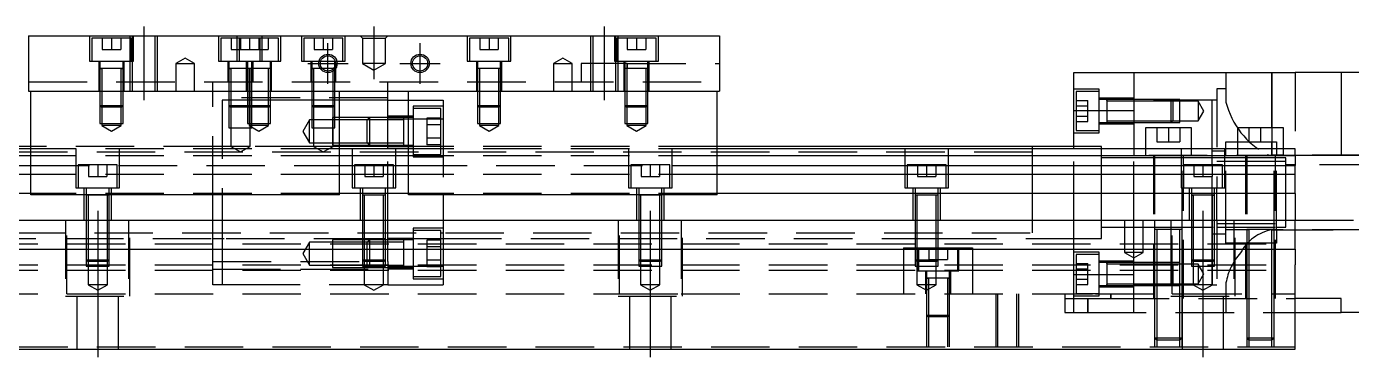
# Model space of a CAD drawing. Extents: x -20 to 632, y -282 to 102.
# Drawn here: x 124.5 to 412.3, y -226.9 to -154.9 of the extents above; entities that cross this region are included whole.
import ezdxf

# ---------------------------------------------------------------- set-up
doc = ezdxf.new("R2010")
doc.units = 0
doc.linetypes.add('CENTER', pattern=[50.8, 31.75, -6.35, 6.35, -6.35])
doc.linetypes.add('DASHED', pattern=[19.05, 12.7, -6.35])
doc.layers.get('0').update_dxf_attribs({"linetype": 'CONTINUOUS'})
doc.layers.add('CENTER', color=1, linetype='CENTER')

msp = doc.modelspace()

# ---------------------------------------------------------------- linework, layer by layer
at = {"color": 7, "linetype": 'CONTINUOUS'}
for p, q in [((125, -156.93), (125, -168.93)), ((125, -156.93), (275, -156.93)), ((275, -156.93), (275, -168.93)), ((188.770162, -164.03), (188.32967, -164.03)), ((191.500006, -164.03), (191.229838, -164.03)), ((352, -173.14658), (352, -164.93)), ((352, -164.93), (365, -164.93)), ((365, -164.93), (400, -164.93)), ((365, -164.93), (365, -181.43)), ((410, -164.93), (400, -164.93)), ((410, -164.93), (410, -182.93)), ((445.5, -164.93), (410, -164.93)), ((125, -168.93), (275, -168.93)), ((125.5, -191.43), (125.5, -168.93)), ((192.5, -191.43), (192.5, -168.93)), ((203, -181.43), (203, -168.93)), ((207.5, -191.43), (207.5, -168.93)), ((274.5, -191.43), (274.5, -168.93)), ((203, -170.93), (207.5, -170.93)), ((359.1, -170.752326), (359.1, -170.753182)), ((352, -173.14658), (365, -173.14658)), ((352, -181.43), (352, -173.14658)), ((359.1, -173.1023), (359.1, -173.38317)), ((359.1, -175.019328), (359.1, -175.752336)), ((377.5, -176.93), (367.5, -176.93)), ((367.5, -176.93), (367.5, -181.43)), ((377.5, -181.43), (377.5, -176.93)), ((397.5, -176.93), (387.5, -176.93)), ((387.5, -176.93), (387.5, -181.43)), ((397.5, -181.43), (397.5, -176.93)), ((125.5, -180.93), (28, -180.93)), ((343, -180.93), (274.5, -180.93)), ((343, -180.93), (342.995, -180.93)), ((343, -180.930502), (343, -180.93)), ((343.005, -180.93), (343, -180.93)), ((352, -180.93), (343, -180.93)), ((343, -181.43), (343, -180.93)), ((125.5, -181.43), (0, -181.43)), ((125.5, -182.969608), (0, -182.969608)), ((207.5, -181.43), (192.5, -181.43)), ((207.5, -182.969608), (192.5, -182.969608)), ((400, -181.43), (274.5, -181.43)), ((400, -182.969608), (274.5, -182.969608)), ((400, -182.969608), (400, -181.43)), ((410, -182.93), (400, -182.93)), ((400, -182.969608), (400, -185.090392)), ((0, -185.090392), (125.5, -185.090392)), ((125.5, -187.000532), (0, -187.000532)), ((192.5, -185.090392), (207.5, -185.090392)), ((207.5, -187.000532), (192.5, -187.000532)), ((274.5, -185.090392), (400, -185.090392)), ((400, -187.000532), (274.5, -187.000532)), ((400, -187.000532), (400, -185.090392)), ((400, -191.111934), (400, -187.000532)), ((125.5, -191.111934), (0, -191.111934)), ((192.5, -191.43), (125.5, -191.43)), ((207.5, -191.111934), (192.5, -191.111934)), ((274.5, -191.43), (207.5, -191.43)), ((400, -191.111934), (274.5, -191.111934)), ((400, -191.111934), (400, -196.93)), ((0, -196.93), (400, -196.93)), ((400, -203.23), (400, -196.93)), ((214.5, -199.68), (215, -199.68)), ((0, -203.23), (400, -203.23)), ((206.5, -204.019994), (206.5, -203.23)), ((400, -203.23), (400, -206.63)), ((206.5, -207.180006), (206.5, -206.63)), ((359.1, -206.107664), (359.1, -206.50767)), ((359.1, -206.50767), (359.1, -206.63)), ((400, -224.93), (400, -206.63)), ((359.1, -208.465624), (359.1, -208.749714)), ((359.1, -210.70767), (359.1, -211.107674)), ((410, -213.93), (400, -213.93)), ((410, -216.93), (410, -213.93)), ((400, -216.93), (410, -216.93)), ((445.5, -216.93), (410, -216.93)), ((0, -224.93), (400, -224.93))]:
    msp.add_line(p, q, dxfattribs=at)
at = {"color": 3, "linetype": 'DASHED'}
for p, q in [((138.25, -156.93), (138.25, -162.43)), ((147.25, -157.43), (138.75, -157.43)), ((138.75, -157.43), (138.75, -162.43)), ((141, -157.43), (141, -159.93)), ((143, -157.43), (143, -159.93)), ((145, -157.43), (145, -159.93)), ((147.000006, -156.93), (147.000006, -157.43)), ((147.000006, -157.43), (147.000006, -162.43)), ((147.25, -162.43), (147.25, -157.43)), ((147.5, -156.93), (147.5, -168.93)), ((147.75, -162.43), (147.75, -156.93)), ((152.5, -168.93), (152.5, -156.93)), ((152.999994, -168.93), (152.999994, -156.93)), ((166.25, -156.93), (166.25, -162.43)), ((170.75, -157.43), (166.75, -157.43)), ((166.75, -157.43), (166.75, -162.43)), ((169, -157.43), (169, -159.93)), ((170.25, -156.93), (170.25, -162.43)), ((179.25, -157.43), (170.75, -157.43)), ((170.75, -157.43), (170.75, -162.43)), ((171, -157.43), (171, -159.93)), ((173, -157.43), (173, -159.93)), ((175, -157.43), (175, -159.93)), ((175.25, -162.43), (175.25, -157.43)), ((175.75, -162.43), (175.75, -156.93)), ((177, -157.43), (177, -159.93)), ((179.25, -162.43), (179.25, -157.43)), ((179.75, -162.43), (179.75, -156.93)), ((184.25, -156.93), (184.25, -162.43)), ((193.25, -157.43), (184.75, -157.43)), ((184.75, -157.43), (184.75, -162.43)), ((187, -157.43), (187, -159.93)), ((189, -157.43), (189, -159.93)), ((191, -157.43), (191, -159.93)), ((193.25, -162.43), (193.25, -157.43)), ((193.75, -162.43), (193.75, -156.93)), ((197.5, -157.43), (197, -156.93)), ((197.5, -157.43), (197.5, -162.93)), ((197.5, -157.43), (202.5, -157.43)), ((202.5, -157.43), (203, -156.93)), ((202.5, -162.93), (202.5, -157.43)), ((220.25, -156.93), (220.25, -162.43)), ((229.25, -157.43), (220.75, -157.43)), ((220.75, -157.43), (220.75, -162.43)), ((223, -157.43), (223, -159.93)), ((225, -157.43), (225, -159.93)), ((227, -157.43), (227, -159.93)), ((229.25, -162.43), (229.25, -157.43)), ((229.75, -162.43), (229.75, -156.93)), ((247.000006, -156.93), (247.000006, -168.93)), ((247.5, -156.93), (247.5, -168.93)), ((252.25, -156.93), (252.25, -162.43)), ((252.5, -168.93), (252.5, -156.93)), ((261.25, -157.43), (252.75, -157.43)), ((252.75, -157.43), (252.75, -162.43)), ((252.999994, -157.43), (252.999994, -156.93)), ((252.999994, -162.43), (252.999994, -157.43)), ((255, -157.43), (255, -159.93)), ((257, -157.43), (257, -159.93)), ((259, -157.43), (259, -159.93)), ((261.25, -162.43), (261.25, -157.43)), ((261.75, -162.43), (261.75, -156.93)), ((141, -159.93), (143, -159.93)), ((143, -159.93), (145, -159.93)), ((169, -159.93), (171, -159.93)), ((171, -159.93), (173, -159.93)), ((173, -159.93), (175, -159.93)), ((175, -159.93), (177, -159.93)), ((187, -159.93), (189, -159.93)), ((189, -159.93), (191, -159.93)), ((223, -159.93), (225, -159.93)), ((225, -159.93), (227, -159.93)), ((255, -159.93), (257, -159.93)), ((257, -159.93), (259, -159.93)), ((138.25, -162.43), (147.75, -162.43)), ((140.25, -162.43), (140.25, -168.93)), ((140.5, -162.43), (140.5, -164.03)), ((145.5, -164.03), (145.5, -162.43)), ((145.75, -168.93), (145.75, -162.43)), ((147.000006, -162.43), (147.000006, -168.93)), ((159, -161.7753), (157, -162.93)), ((157, -162.93), (159, -162.93)), ((157, -162.93), (157, -168.93)), ((161, -162.93), (159, -161.7753)), ((159, -162.93), (161, -162.93)), ((161, -168.93), (161, -162.93)), ((166.25, -162.43), (170.25, -162.43)), ((168.25, -162.43), (168.25, -166.93)), ((168.5, -162.43), (168.5, -164.03)), ((170.25, -162.43), (179.75, -162.43)), ((172.25, -162.43), (172.25, -168.93)), ((172.5, -162.43), (172.5, -164.03)), ((173.5, -164.03), (173.5, -162.43)), ((173.75, -166.93), (173.75, -162.43)), ((177.5, -164.03), (177.5, -162.43)), ((177.75, -168.93), (177.75, -162.43)), ((184.25, -162.43), (193.75, -162.43)), ((186.25, -162.43), (186.25, -166.93)), ((186.5, -162.43), (186.5, -164.03)), ((191.5, -163.617386), (191.5, -162.43)), ((191.5, -164.03), (191.5, -163.617386)), ((191.75, -166.93), (191.75, -162.43)), ((202.5, -162.93), (197.5, -162.93)), ((197.5, -162.93), (200, -164.373376)), ((200, -164.373376), (202.5, -162.93)), ((220.25, -162.43), (229.75, -162.43)), ((222.25, -162.43), (222.25, -168.93)), ((222.5, -162.43), (222.5, -164.03)), ((227.5, -164.03), (227.5, -162.43)), ((227.75, -168.93), (227.75, -162.43)), ((241, -161.7753), (239, -162.93)), ((239, -162.93), (241, -162.93)), ((239, -162.93), (239, -168.93)), ((243, -162.93), (241, -161.7753)), ((241, -162.93), (243, -162.93)), ((243, -168.93), (243, -162.93)), ((245, -162.93), (245, -166.93)), ((255, -162.93), (245, -162.93)), ((252.25, -162.43), (261.75, -162.43)), ((252.999994, -168.93), (252.999994, -162.43)), ((254.25, -162.43), (254.25, -168.93)), ((254.5, -162.43), (254.5, -164.03)), ((255, -162.93), (275, -162.93)), ((255, -166.93), (255, -162.93)), ((255, -162.93), (255, -164.03)), ((259.5, -164.03), (259.5, -162.43)), ((259.75, -168.93), (259.75, -162.43)), ((140.5, -164.025), (140.5, -164.03)), ((140.5, -164.03), (140.757448, -164.03)), ((140.757468, -164.03), (140.5, -164.03)), ((140.5, -164.03), (140.5, -164.035)), ((140.5, -164.03), (140.5, -168.92998)), ((145.242552, -164.03), (140.757468, -164.03)), ((140.9, -164.03), (140.9, -168.92998)), ((145.1, -168.92998), (145.1, -164.03)), ((145.5, -164.03), (145.242552, -164.03)), ((145.242602, -164.03), (145.5, -164.03)), ((145.5, -164.03), (145.5, -164.025)), ((145.5, -164.035), (145.5, -164.03)), ((145.5, -168.92998), (145.5, -164.03)), ((168.5, -164.025), (168.5, -164.03)), ((168.5, -164.03), (168.757448, -164.03)), ((168.757468, -164.03), (168.5, -164.03)), ((168.5, -164.03), (168.5, -166.92998)), ((168.5, -164.03), (168.5, -164.035)), ((172.300194, -164.03), (168.757468, -164.03)), ((168.9, -164.03), (168.9, -166.92998)), ((172.5, -164.025), (172.5, -164.03)), ((172.757468, -164.03), (172.5, -164.03)), ((172.5, -164.03), (172.5, -164.035)), ((172.5, -164.03), (172.5, -168.92998)), ((177.242552, -164.03), (172.757468, -164.03)), ((172.9, -164.03), (172.9, -168.92998)), ((173.1, -166.92998), (173.1, -164.03)), ((173.5, -164.03), (173.5, -164.025)), ((173.5, -166.92998), (173.5, -164.03)), ((173.5, -164.035), (173.5, -164.03)), ((177.1, -168.92998), (177.1, -164.03)), ((177.5, -164.03), (177.242552, -164.03)), ((177.5, -164.03), (177.5, -164.025)), ((177.5, -164.035), (177.5, -164.03)), ((177.5, -168.92998), (177.5, -164.03)), ((186.5, -164.025), (186.5, -164.03)), ((186.5, -164.03), (186.757448, -164.03)), ((186.757468, -164.03), (186.5, -164.03)), ((186.5, -164.03), (186.5, -164.035)), ((186.5, -164.03), (186.5, -166.92998)), ((188.329928, -164.03), (186.757468, -164.03)), ((186.9, -164.03), (186.9, -166.92998)), ((188.770318, -164.03), (188.329928, -164.03)), ((191.230084, -164.03), (188.770318, -164.03)), ((191.1, -164.159838), (191.1, -164.03)), ((191.1, -164.60033), (191.1, -164.159838)), ((191.1, -166.92998), (191.1, -164.60033)), ((191.5, -164.03), (191.230084, -164.03)), ((191.242602, -164.03), (191.5, -164.03)), ((191.5, -164.03), (191.5, -164.025)), ((191.5, -164.035), (191.5, -164.03)), ((191.5, -164.252876), (191.5, -164.03)), ((191.5, -166.92998), (191.5, -164.252876)), ((222.5, -164.025), (222.5, -164.03)), ((222.757468, -164.03), (222.5, -164.03)), ((222.5, -164.03), (222.5, -164.035)), ((222.5, -164.03), (222.5, -168.92998)), ((227.242552, -164.03), (222.757468, -164.03)), ((222.9, -164.03), (222.9, -168.92998)), ((227.1, -168.92998), (227.1, -164.03)), ((227.5, -164.03), (227.242552, -164.03)), ((227.5, -164.03), (227.5, -164.025)), ((227.5, -164.035), (227.5, -164.03)), ((227.5, -168.92998), (227.5, -164.03)), ((254.5, -164.025), (254.5, -164.03)), ((254.757468, -164.03), (254.5, -164.03)), ((254.5, -164.03), (254.5, -168.92998)), ((254.5, -164.03), (254.5, -164.035)), ((259.242552, -164.03), (254.757468, -164.03)), ((254.9, -164.03), (254.9, -168.92998)), ((259.1, -168.92998), (259.1, -164.03)), ((259.5, -164.03), (259.242552, -164.03)), ((259.5, -164.03), (259.5, -164.025)), ((259.5, -168.92998), (259.5, -164.03)), ((259.5, -164.035), (259.5, -164.03)), ((385, -164.93), (385, -171.302214)), ((395, -176.93), (395, -164.93)), ((395, -164.93), (395, -176.93)), ((400, -164.93), (400, -181.43)), ((125, -166.93), (275, -166.93)), ((140.5, -168.93), (140.5, -172.03)), ((140.500006, -168.93), (140.500006, -172.030006)), ((140.9, -168.93), (140.9, -172.43)), ((145.1, -172.43), (145.1, -168.93)), ((145.499994, -172.030006), (145.499994, -168.93)), ((145.5, -172.03), (145.5, -168.93)), ((165, -168.93), (165, -166.93)), ((165, -191.43), (165, -168.93)), ((168.5, -166.93), (168.5, -168.93)), ((168.5, -168.93), (168.5, -172.03)), ((168.500006, -166.93), (168.500006, -168.93)), ((168.500006, -168.93), (168.500006, -172.030006)), ((168.9, -166.93), (168.9, -168.93)), ((168.9, -168.93), (168.9, -172.43)), ((172.5, -168.93), (172.5, -172.03)), ((172.500006, -168.93), (172.500006, -172.030006)), ((172.9, -168.93), (172.9, -172.43)), ((173.1, -168.93), (173.1, -166.93)), ((173.1, -172.43), (173.1, -168.93)), ((173.499994, -168.93), (173.499994, -166.93)), ((173.499994, -172.030006), (173.499994, -168.93)), ((173.5, -168.93), (173.5, -166.93)), ((173.5, -172.03), (173.5, -168.93)), ((177.1, -172.43), (177.1, -168.93)), ((177.499994, -172.030006), (177.499994, -168.93)), ((177.5, -172.03), (177.5, -168.93)), ((186.5, -166.93), (186.5, -168.93)), ((186.5, -168.93), (186.5, -172.03)), ((186.500006, -166.93), (186.500006, -168.93)), ((186.500006, -168.93), (186.500006, -172.030006)), ((186.9, -166.93), (191.1, -166.93)), ((186.9, -166.93), (186.9, -168.93)), ((186.9, -168.93), (186.9, -172.43)), ((191.1, -168.93), (191.1, -166.93)), ((191.1, -172.43), (191.1, -168.93)), ((191.499994, -168.93), (191.499994, -166.93)), ((191.499994, -172.030006), (191.499994, -168.93)), ((191.5, -168.93), (191.5, -166.93)), ((191.5, -172.03), (191.5, -168.93)), ((203, -168.93), (203, -166.93)), ((222.5, -168.93), (222.5, -172.03)), ((222.500006, -168.93), (222.500006, -172.030006)), ((222.9, -168.93), (222.9, -172.43)), ((227.1, -172.43), (227.1, -168.93)), ((227.499994, -172.030006), (227.499994, -168.93)), ((227.5, -172.03), (227.5, -168.93)), ((254.5, -168.93), (254.5, -172.03)), ((254.500006, -168.93), (254.500006, -172.030006)), ((254.9, -168.93), (254.9, -172.43)), ((259.1, -172.43), (259.1, -168.93)), ((259.499994, -172.030006), (259.499994, -168.93)), ((259.5, -172.03), (259.5, -168.93)), ((357.5, -168.50233), (352, -168.50233)), ((352.5, -169.00233), (352.5, -173.25233)), ((357.5, -169.00233), (352.5, -169.00233)), ((357.5, -173.25233), (357.5, -168.50233)), ((383, -168.43), (383, -189.93)), ((385, -168.43), (383, -168.43)), ((140.5, -172.03), (145.5, -172.03)), ((140.5, -172.03), (140.9, -172.43)), ((140.500006, -172.03002), (140.500006, -175.93)), ((145.1, -172.43), (140.9, -172.43)), ((140.9, -172.43002), (140.9, -175.93)), ((145.1, -172.43), (145.5, -172.03)), ((145.1, -175.93), (145.1, -172.43002)), ((145.499994, -175.93), (145.499994, -172.03002)), ((203, -170.43), (165, -170.43)), ((167, -170.93), (167, -196.93)), ((168.5, -170.93), (167, -170.93)), ((168.9, -170.93), (168.5, -170.93)), ((168.5, -172.03), (172.5, -172.03)), ((168.5, -172.03), (168.9, -172.43)), ((168.500006, -172.03002), (168.500006, -176.93)), ((172.5, -170.93), (168.9, -170.93)), ((172.500006, -172.43), (168.9, -172.43)), ((168.9, -172.43002), (168.9, -176.93)), ((172.9, -170.93), (172.5, -170.93)), ((172.5, -172.03), (177.5, -172.03)), ((172.5, -172.03), (172.9, -172.43)), ((172.500006, -172.03002), (172.500006, -175.93)), ((172.9, -172.43), (172.500006, -172.43)), ((173.1, -170.93), (172.9, -170.93)), ((177.1, -172.43), (172.9, -172.43)), ((172.9, -172.43002), (172.9, -175.93)), ((173.5, -170.93), (173.1, -170.93)), ((173.1, -172.43), (173.5, -172.03)), ((173.1, -176.93), (173.1, -172.43002)), ((173.499994, -172.43), (173.499994, -172.03002)), ((173.499994, -175.93), (173.499994, -172.43)), ((177.1, -170.93), (173.5, -170.93)), ((177.5, -170.93), (177.1, -170.93)), ((177.1, -172.43), (177.5, -172.03)), ((177.1, -175.93), (177.1, -172.43002)), ((177.499994, -175.93), (177.499994, -172.03002)), ((186.5, -170.93), (177.5, -170.93)), ((186.9, -170.93), (186.5, -170.93)), ((186.5, -172.03), (191.5, -172.03)), ((186.5, -172.03), (186.9, -172.43)), ((186.500006, -172.03002), (186.500006, -176.93)), ((191.1, -170.93), (186.9, -170.93)), ((191.1, -172.43), (186.9, -172.43)), ((186.9, -172.43002), (186.9, -176.93)), ((191.5, -170.93), (191.1, -170.93)), ((191.1, -172.43), (191.5, -172.03)), ((191.1, -176.93), (191.1, -172.43002)), ((191.499994, -176.93), (191.499994, -172.03002)), ((192.5, -170.93), (191.5, -170.93)), ((203, -170.93), (192.5, -170.93)), ((207.5, -170.93), (215, -170.93)), ((208.5, -172.18), (208.5, -183.18)), ((215, -172.18), (208.5, -172.18)), ((215, -170.93), (215, -174.93)), ((222.5, -172.03), (227.5, -172.03)), ((222.5, -172.03), (222.9, -172.43)), ((222.500006, -172.03002), (222.500006, -175.93)), ((227.1, -172.43), (222.9, -172.43)), ((222.9, -172.43002), (222.9, -175.93)), ((227.1, -172.43), (227.5, -172.03)), ((227.1, -175.93), (227.1, -172.43002)), ((227.499994, -175.93), (227.499994, -172.03002)), ((254.5, -172.03), (259.5, -172.03)), ((254.5, -172.03), (254.9, -172.43)), ((254.500006, -172.03002), (254.500006, -175.93)), ((259.1, -172.43), (254.9, -172.43)), ((254.9, -172.43002), (254.9, -175.93)), ((259.1, -172.43), (259.5, -172.03)), ((259.1, -175.93), (259.1, -172.43002)), ((259.499994, -175.93), (259.499994, -172.03002)), ((352.5, -170.94293), (355, -170.94293)), ((352.5, -172.09763), (355, -172.09763)), ((355, -172.09763), (355, -170.94293)), ((355, -174.407032), (355, -172.09763)), ((365, -170.50233), (357.5, -170.50233)), ((359.1, -170.75233), (357.5, -170.75233)), ((359.1, -170.75233), (359.095, -170.75233)), ((359.1, -170.75233), (359.1, -171.00978)), ((359.1, -171.009798), (359.1, -170.75233)), ((364.99998, -170.75233), (359.1, -170.75233)), ((359.105, -170.75233), (359.1, -170.75233)), ((359.1, -171.00978), (359.1, -173.25233)), ((364.99998, -171.15233), (359.1, -171.15233)), ((373.1, -170.75233), (365, -170.75233)), ((373.1, -170.752336), (365, -170.752336)), ((382, -170.93), (365, -170.93)), ((373.5, -171.15233), (365, -171.15233)), ((373.1, -173.25233), (373.1, -170.75233)), ((373.5, -171.15233), (373.1, -170.75233)), ((375, -170.752336), (373.10002, -170.752336)), ((373.5, -171.15233), (373.5, -173.25233)), ((375, -171.15233), (373.50002, -171.15233)), ((375, -175.752326), (375, -170.752336)), ((379, -171.15233), (375, -171.15233)), ((379, -171.15233), (379, -173.25233)), ((380.212436, -173.25233), (379, -171.15233)), ((382, -181.43), (382, -170.93)), ((383, -170.93), (382, -170.93)), ((186, -175.18), (184.556624, -177.68)), ((186, -180.18), (186, -175.18)), ((191, -175.18), (186, -175.18)), ((191, -174.680006), (191, -176.798124)), ((191.499994, -174.680006), (191, -174.680006)), ((198.49998, -175.18), (191, -175.18)), ((192.5, -174.680006), (191.499994, -174.680006)), ((198.99998, -174.680006), (192.5, -174.680006)), ((199, -174.68), (198.5, -175.18)), ((198.5, -180.18), (198.5, -175.18)), ((203, -175.18), (198.5, -175.18)), ((203, -174.680006), (198.999994, -174.680006)), ((199, -174.68), (199, -180.68)), ((203, -174.68), (199, -174.68)), ((208.5, -174.38), (203, -174.38)), ((203, -174.93), (207.5, -174.93)), ((206.5, -174.68), (203.00002, -174.68)), ((206.5, -175.18), (203.00002, -175.18)), ((206.5, -174.68), (206.495, -174.68)), ((206.5, -175.029602), (206.5, -174.68)), ((206.505, -174.68), (206.5, -174.68)), ((207.5, -174.68), (206.5, -174.68)), ((206.5, -177.51997), (206.5, -175.029602)), ((208.5, -174.68), (207.5, -174.68)), ((207.5, -174.93), (215, -174.93)), ((214.5, -172.68), (208.5, -172.68)), ((211.5, -174.793248), (211.5, -176.236624)), ((214.5, -174.793248), (211.5, -174.793248)), ((214.5, -182.68), (214.5, -172.68)), ((215, -174.93), (215, -191.43)), ((352.5, -173.25233), (352.5, -177.50233)), ((352.5, -174.407032), (355, -174.407032)), ((355, -175.561732), (355, -174.407032)), ((357.5, -178.00233), (357.5, -173.25233)), ((359.1, -173.25233), (359.1, -175.019324)), ((359.1, -175.019324), (359.1, -175.494932)), ((359.1, -175.35233), (364.99998, -175.35233)), ((359.1, -175.494932), (359.1, -175.75233)), ((365, -175.35233), (373.5, -175.35233)), ((373.1, -175.75233), (373.1, -173.25233)), ((373.1, -175.75233), (373.5, -175.35233)), ((373.5, -173.25233), (373.5, -175.35233)), ((373.50002, -175.35233), (375, -175.35233)), ((375, -175.35233), (379, -175.35233)), ((379, -173.25233), (379, -175.35233)), ((379, -175.35233), (380.212436, -173.25233)), ((140.500006, -175.93), (145.499994, -175.93)), ((140.9, -175.93), (140.9, -176.43)), ((145.1, -176.43), (140.9, -176.43)), ((140.9, -176.43), (143, -177.642436)), ((143, -177.642436), (145.1, -176.43)), ((145.1, -176.43), (145.1, -175.93)), ((168.500006, -176.93), (173.499994, -176.93)), ((168.9, -176.93), (168.9, -180.93)), ((172.500006, -175.93), (177.499994, -175.93)), ((172.9, -175.93), (172.9, -176.43)), ((177.1, -176.43), (172.9, -176.43)), ((172.9, -176.43), (175, -177.642436)), ((173.1, -180.93), (173.1, -176.93)), ((173.499994, -176.93), (173.499994, -175.93)), ((175, -177.642436), (177.1, -176.43)), ((177.1, -176.43), (177.1, -175.93)), ((184.556624, -177.68), (186, -180.18)), ((186.500006, -176.93), (191.499994, -176.93)), ((186.9, -176.93), (186.9, -180.93)), ((191, -176.798124), (191, -176.933818)), ((191, -176.933818), (191, -180.679994)), ((191.1, -180.93), (191.1, -176.93)), ((206.5, -177.88006), (206.5, -177.51997)), ((206.5, -180.33035), (206.5, -177.88006)), ((214.5, -176.236624), (211.5, -176.236624)), ((211.5, -176.236624), (211.5, -179.123376)), ((222.500006, -175.93), (227.499994, -175.93)), ((222.9, -175.93), (222.9, -176.43)), ((227.1, -176.43), (222.9, -176.43)), ((222.9, -176.43), (225, -177.642436)), ((225, -177.642436), (227.1, -176.43)), ((227.1, -176.43), (227.1, -175.93)), ((254.500006, -175.93), (259.499994, -175.93)), ((254.9, -175.93), (254.9, -176.43)), ((259.1, -176.43), (254.9, -176.43)), ((254.9, -176.43), (257, -177.642436)), ((257, -177.642436), (259.1, -176.43)), ((259.1, -176.43), (259.1, -175.93)), ((352, -178.00233), (357.5, -178.00233)), ((352.5, -175.561732), (355, -175.561732)), ((352.5, -177.50233), (357.5, -177.50233)), ((357.5, -175.75233), (359.1, -175.75233)), ((357.5, -176.00233), (365, -176.00233)), ((359.095, -175.75233), (359.1, -175.75233)), ((359.1, -175.75233), (364.99998, -175.75233)), ((359.1, -175.75233), (359.105, -175.75233)), ((365, -175.752326), (373.1, -175.752326)), ((365, -175.75233), (373.1, -175.75233)), ((370, -176.93), (370, -179.93)), ((372.5, -176.93), (372.5, -179.93)), ((373.10002, -175.752326), (375, -175.752326)), ((375, -176.93), (375, -179.93)), ((390, -176.93), (390, -179.93)), ((392.5, -176.93), (392.5, -179.93)), ((395, -176.93), (395, -179.93)), ((167, -180.93), (125.5, -180.93)), ((168.9, -180.93), (167, -180.93)), ((173.1, -180.93), (168.9, -180.93)), ((168.9, -180.93), (171, -182.142436)), ((171, -182.142436), (173.1, -180.93)), ((186.9, -180.93), (173.1, -180.93)), ((186, -180.18), (191, -180.18)), ((191.1, -180.93), (186.9, -180.93)), ((186.9, -180.93), (189, -182.142436)), ((189, -182.142436), (191.1, -180.93)), ((191, -180.18), (198.49998, -180.18)), ((191, -180.679994), (198.99998, -180.679994)), ((203, -180.93), (191.1, -180.93)), ((198.5, -180.18), (203, -180.18)), ((198.5, -180.18), (199, -180.68)), ((199, -180.679994), (203, -180.679994)), ((199, -180.68), (203, -180.68)), ((207.5, -180.93), (203, -180.93)), ((203, -180.98), (208.5, -180.98)), ((203.00002, -180.18), (206.5, -180.18)), ((203.00002, -180.68), (206.5, -180.68)), ((206.495, -180.68), (206.5, -180.68)), ((206.5, -180.68), (206.5, -180.33035)), ((206.5, -180.68), (206.505, -180.68)), ((206.5, -180.68), (207.5, -180.68)), ((207.5, -180.68), (208.5, -180.68)), ((208.5, -180.93), (207.5, -180.93)), ((215, -180.93), (208.5, -180.93)), ((211.5, -179.123376), (211.5, -180.566752)), ((214.5, -179.123376), (211.5, -179.123376)), ((214.5, -180.566752), (211.5, -180.566752)), ((274.5, -180.93), (215, -180.93)), ((358, -180.93), (352, -180.93)), ((358, -181.43), (358, -180.93)), ((370, -179.93), (372.5, -179.93)), ((372.5, -179.93), (375, -179.93)), ((385, -179.93), (387.5, -179.93)), ((385, -181.43), (385, -179.93)), ((387.5, -179.93), (390, -179.93)), ((390, -179.93), (392.5, -179.93)), ((392.5, -179.93), (395, -179.93)), ((395, -179.93), (396, -179.93)), ((395, -182.852252), (395, -179.93)), ((395, -179.93), (395, -181.43)), ((396, -179.93), (396, -181.43)), ((343, -182.18), (25, -182.18)), ((192.5, -181.43), (125.5, -181.43)), ((192.5, -182.969608), (125.5, -182.969608)), ((135.25, -181.43), (135.25, -189.93)), ((144.75, -189.93), (144.75, -181.43)), ((195.25, -181.43), (195.25, -189.93)), ((203, -196.93), (203, -181.43)), ((204.75, -189.93), (204.75, -181.43)), ((274.5, -181.43), (207.5, -181.43)), ((274.5, -182.969608), (207.5, -182.969608)), ((208.5, -182.68), (214.5, -182.68)), ((208.5, -183.18), (215, -183.18)), ((255.25, -181.43), (255.25, -189.93)), ((264.75, -189.93), (264.75, -181.43)), ((315.25, -181.43), (315.25, -189.93)), ((324.75, -189.93), (324.75, -181.43)), ((343, -191.130066), (343, -181.43)), ((352, -196.93), (352, -181.43)), ((358, -190.93), (358, -181.43)), ((365, -183.43), (358, -183.43)), ((365, -181.43), (365, -182.93)), ((400, -182.93), (365, -182.93)), ((365, -196.93), (365, -182.93)), ((369.5, -183.43), (365, -183.43)), ((367.5, -181.43), (367.5, -182.93)), ((369.25, -182.93), (369.25, -213.93)), ((369.5, -182.93), (369.5, -196.93)), ((375.5, -183.43), (369.5, -183.43)), ((375.25, -181.43), (375.25, -189.93)), ((375.5, -198.935), (375.5, -182.93)), ((382, -183.43), (375.5, -183.43)), ((375.75, -184.93), (375.75, -182.93)), ((377.5, -182.93), (377.5, -181.43)), ((382, -182.93), (382, -181.43)), ((385, -181.93), (382, -181.93)), ((382, -184.93), (382, -182.93)), ((383, -183.43), (382, -183.43)), ((383, -183.43), (382.995, -183.43)), ((385, -183.43), (383, -183.43)), ((383.005, -183.43), (383, -183.43)), ((384.75, -189.93), (384.75, -181.43)), ((385, -182.93), (385, -181.43)), ((385, -198.93), (385, -182.93)), ((389.5, -183.43), (385, -183.43)), ((387.5, -181.43), (387.5, -182.93)), ((389.25, -182.93), (389.25, -213.93)), ((389.5, -182.93), (389.5, -198.935)), ((395.5, -183.43), (389.5, -183.43)), ((393.951654, -182.710384), (394.307618, -182.790138)), ((394.307618, -182.790138), (394.65068, -182.836404)), ((394.65068, -182.836404), (395, -182.852252)), ((395, -181.43), (395, -182.852252)), ((395, -182.852252), (396, -182.852252)), ((435.5, -182.852252), (395, -182.852252)), ((395.5, -198.935), (395.5, -182.93)), ((396, -183.43), (395.5, -183.43)), ((395.75, -213.93), (395.75, -182.93)), ((396, -181.43), (396, -182.93)), ((396, -182.852252), (397.5, -182.852252)), ((396, -198.93), (396, -182.93)), ((398, -183.43), (396, -183.43)), ((397.5, -182.93), (397.5, -181.43)), ((397.5, -182.852252), (400, -182.852252)), ((398, -190.93), (398, -183.43)), ((400, -182.852252), (410, -182.852252)), ((410, -182.852252), (435.5, -182.852252)), ((125.5, -185.090392), (192.5, -185.090392)), ((192.5, -187.000532), (125.5, -187.000532)), ((144.25, -184.93), (135.75, -184.93)), ((135.75, -184.93), (135.75, -189.93)), ((138, -184.93), (138, -187.43)), ((140, -184.93), (140, -187.43)), ((142, -184.93), (142, -187.43)), ((144.25, -189.93), (144.25, -184.93)), ((204.25, -184.93), (195.75, -184.93)), ((195.75, -184.93), (195.75, -189.93)), ((198, -184.93), (198, -187.43)), ((200, -184.93), (200, -187.43)), ((202, -184.93), (202, -187.43)), ((204.25, -189.93), (204.25, -184.93)), ((207.5, -185.090392), (274.5, -185.090392)), ((274.5, -187.000532), (207.5, -187.000532)), ((264.25, -184.93), (255.75, -184.93)), ((255.75, -184.93), (255.75, -189.93)), ((258, -184.93), (258, -187.43)), ((260, -184.93), (260, -187.43)), ((262, -184.93), (262, -187.43)), ((264.25, -189.93), (264.25, -184.93)), ((324.25, -184.93), (315.75, -184.93)), ((315.75, -184.93), (315.75, -189.93)), ((318, -184.93), (318, -187.43)), ((320, -184.93), (320, -187.43)), ((322, -184.93), (322, -187.43)), ((324.25, -189.93), (324.25, -184.93)), ((384.25, -184.93), (375.75, -184.93)), ((375.75, -184.93), (375.75, -189.93)), ((378, -184.93), (378, -187.43)), ((380, -184.93), (380, -187.43)), ((382, -184.93), (382, -187.43)), ((385, -184.18), (383, -184.18)), ((384.25, -189.93), (384.25, -184.93)), ((389.5, -184.18), (385, -184.18)), ((395.5, -184.18), (389.5, -184.18)), ((396, -184.18), (395.5, -184.18)), ((398, -184.18), (396, -184.18)), ((400, -184.93), (398, -184.93)), ((418, -184.93), (400, -184.93)), ((138, -187.43), (140, -187.43)), ((140, -187.43), (142, -187.43)), ((198, -187.43), (200, -187.43)), ((200, -187.43), (202, -187.43)), ((258, -187.43), (260, -187.43)), ((260, -187.43), (262, -187.43)), ((318, -187.43), (320, -187.43)), ((320, -187.43), (322, -187.43)), ((378, -187.43), (380, -187.43)), ((380, -187.43), (382, -187.43)), ((382, -190.93), (382, -187.43)), ((192.5, -191.111934), (125.5, -191.111934)), ((135.25, -189.93), (144.75, -189.93)), ((137, -189.93), (137, -196.93)), ((137.5, -189.93), (137.5, -191.53)), ((137.5, -191.525), (137.5, -191.53)), ((137.757468, -191.53), (137.5, -191.53)), ((137.5, -191.53), (137.5, -191.535)), ((137.5, -191.53), (137.5, -196.92998)), ((142.242552, -191.53), (137.757468, -191.53)), ((137.9, -191.53), (137.9, -196.92998)), ((142.1, -196.92998), (142.1, -191.53)), ((142.5, -191.53), (142.242552, -191.53)), ((142.5, -191.53), (142.5, -189.93)), ((142.5, -191.53), (142.5, -191.525)), ((142.5, -191.535), (142.5, -191.53)), ((142.5, -196.92998), (142.5, -191.53)), ((143, -196.93), (143, -189.93)), ((165, -196.93), (165, -191.43)), ((195.25, -189.93), (204.75, -189.93)), ((197, -189.93), (197, -196.93)), ((197.5, -189.93), (197.5, -191.53)), ((197.5, -191.525), (197.5, -191.53)), ((197.757468, -191.53), (197.5, -191.53)), ((197.5, -191.53), (197.5, -191.535)), ((197.5, -191.53), (197.5, -196.92998)), ((202.242552, -191.53), (197.757468, -191.53)), ((197.9, -191.53), (197.9, -196.92998)), ((202.1, -196.92998), (202.1, -191.53)), ((202.5, -191.53), (202.242552, -191.53)), ((202.5, -191.53), (202.5, -189.93)), ((202.5, -191.53), (202.5, -191.525)), ((202.5, -191.535), (202.5, -191.53)), ((202.5, -196.92998), (202.5, -191.53)), ((203, -196.93), (203, -189.93)), ((274.5, -191.111934), (207.5, -191.111934)), ((215, -191.43), (215, -196.93)), ((255.25, -189.93), (264.75, -189.93)), ((257, -189.93), (257, -196.93)), ((257.5, -189.93), (257.5, -191.53)), ((257.5, -191.525), (257.5, -191.53)), ((257.757468, -191.53), (257.5, -191.53)), ((257.5, -191.53), (257.5, -191.535)), ((257.5, -191.53), (257.5, -196.92998)), ((262.242552, -191.53), (257.757468, -191.53)), ((257.9, -191.53), (257.9, -196.92998)), ((262.1, -196.92998), (262.1, -191.53)), ((262.5, -191.53), (262.242552, -191.53)), ((262.5, -191.53), (262.5, -189.93)), ((262.5, -191.53), (262.5, -191.525)), ((262.5, -191.535), (262.5, -191.53)), ((262.5, -196.92998), (262.5, -191.53)), ((263, -196.93), (263, -189.93)), ((315.25, -189.93), (324.75, -189.93)), ((317, -189.93), (317, -196.93)), ((317.5, -189.93), (317.5, -191.53)), ((317.5, -191.525), (317.5, -191.53)), ((317.757468, -191.53), (317.5, -191.53)), ((317.5, -191.53), (317.5, -191.535)), ((317.5, -191.53), (317.5, -196.92998)), ((322.242552, -191.53), (317.757468, -191.53)), ((317.9, -191.53), (317.9, -196.92998)), ((322.1, -196.92998), (322.1, -191.53)), ((322.5, -191.53), (322.242552, -191.53)), ((322.5, -191.53), (322.5, -189.93)), ((322.5, -191.53), (322.5, -191.525)), ((322.5, -191.535), (322.5, -191.53)), ((322.5, -196.92998), (322.5, -191.53)), ((323, -196.93), (323, -189.93)), ((343, -199.68), (343, -191.130066)), ((358, -196.93), (358, -190.93)), ((375.25, -189.93), (384.75, -189.93)), ((375.75, -213.93), (375.75, -189.93)), ((377, -189.93), (377, -196.93)), ((377.5, -189.93), (377.5, -191.53)), ((377.5, -191.525), (377.5, -191.53)), ((377.5, -191.53), (377.757448, -191.53)), ((377.757468, -191.53), (377.5, -191.53)), ((377.5, -191.53), (377.5, -191.535)), ((377.5, -191.53), (377.5, -196.92998)), ((382.242552, -191.53), (377.757468, -191.53)), ((377.9, -191.53), (377.9, -196.92998)), ((382, -196.93), (382, -190.93)), ((382.1, -196.92998), (382.1, -191.53)), ((382.5, -191.53), (382.242552, -191.53)), ((382.242602, -191.53), (382.5, -191.53)), ((382.5, -191.53), (382.5, -189.93)), ((382.5, -191.53), (382.5, -191.525)), ((382.5, -191.535), (382.5, -191.53)), ((382.5, -196.92998), (382.5, -191.53)), ((383, -196.93), (383, -189.93)), ((398, -198.43), (398, -190.93)), ((133, -196.93), (133, -213.43)), ((133.291796, -212.93), (133.291796, -196.93)), ((137.5, -196.93), (137.5, -203.23)), ((137.500006, -196.93), (137.500006, -203.23)), ((137.9, -196.93), (137.9, -203.23)), ((142.1, -203.23), (142.1, -196.93)), ((142.499994, -203.23), (142.499994, -196.93)), ((142.5, -203.23), (142.5, -196.93)), ((146.708204, -196.93), (146.708204, -212.93)), ((147, -213.43), (147, -196.93)), ((165, -203.23), (165, -196.93)), ((167, -196.93), (167, -203.23)), ((197.5, -196.93), (197.5, -203.23)), ((197.500006, -196.93), (197.500006, -203.23)), ((197.9, -196.93), (197.9, -203.23)), ((202.1, -203.23), (202.1, -196.93)), ((202.499994, -203.23), (202.499994, -196.93)), ((202.5, -203.23), (202.5, -196.93)), ((203, -203.23), (203, -196.93)), ((215, -196.93), (215, -203.23)), ((253, -196.93), (253, -213.43)), ((253.291796, -212.93), (253.291796, -196.93)), ((257.5, -196.93), (257.5, -203.23)), ((257.500006, -196.93), (257.500006, -203.23)), ((257.9, -196.93), (257.9, -203.23)), ((262.1, -203.23), (262.1, -196.93)), ((262.499994, -203.23), (262.499994, -196.93)), ((262.5, -203.23), (262.5, -196.93)), ((266.708204, -196.93), (266.708204, -212.93)), ((267, -213.43), (267, -196.93)), ((317.5, -196.93), (317.5, -203.23)), ((317.500006, -196.93), (317.500006, -203.23)), ((317.9, -196.93), (317.9, -203.23)), ((322.1, -203.23), (322.1, -196.93)), ((322.499994, -203.23), (322.499994, -196.93)), ((322.5, -203.23), (322.5, -196.93)), ((352, -203.23), (352, -196.93)), ((358, -200.93), (358, -196.93)), ((358, -198.43), (365, -198.43)), ((363, -196.93), (363, -203.93)), ((365, -203.23), (365, -196.93)), ((365, -198.43), (369.5, -198.43)), ((367, -203.93), (367, -196.93)), ((369.5, -196.93), (369.5, -198.93)), ((369.5, -198.43), (383.005, -198.43)), ((373, -196.93), (373, -213.43)), ((373.291796, -212.93), (373.291796, -196.93)), ((377.5, -196.93), (377.5, -203.23)), ((377.500006, -196.93), (377.500006, -203.23)), ((377.9, -196.93), (377.9, -203.23)), ((382, -203.93), (382, -196.93)), ((382.1, -203.23), (382.1, -196.93)), ((382.499994, -203.23), (382.499994, -196.93)), ((382.5, -203.23), (382.5, -196.93)), ((382.995, -198.43), (396, -198.43)), ((383, -196.93), (383, -213.43)), ((383, -197.68), (398, -197.68)), ((383.005, -198.43), (396, -198.43)), ((386.708204, -196.93), (386.708204, -212.93)), ((387, -213.43), (387, -196.93)), ((396, -198.43), (398, -198.43)), ((400, -196.93), (418, -196.93)), ((25, -199.68), (343, -199.68)), ((56.708204, -200.93), (165, -200.93)), ((137.5, -200.93), (137.9, -200.93)), ((137.9, -200.93), (142.1, -200.93)), ((142.1, -200.93), (142.5, -200.93)), ((165, -200.93), (167, -200.93)), ((167, -200.93), (167.5, -200.93)), ((167.9, -200.93), (203, -200.93)), ((191, -201.180006), (191, -206.63)), ((198.99998, -201.180006), (191, -201.180006)), ((197.5, -200.93), (197.9, -200.93)), ((197.9, -200.93), (202.1, -200.93)), ((199, -201.18), (198.5, -201.68)), ((199, -201.18), (199, -206.63)), ((203, -201.18), (199, -201.18)), ((203, -201.180006), (199, -201.180006)), ((202.1, -200.93), (202.5, -200.93)), ((208.5, -200.88), (203, -200.88)), ((203, -200.93), (208.5, -200.93)), ((206.5, -201.18), (203.00002, -201.18)), ((206.5, -201.18), (206.495, -201.18)), ((206.5, -201.529602), (206.5, -201.18)), ((206.505, -201.18), (206.5, -201.18)), ((208.5, -201.18), (206.5, -201.18)), ((208.5, -198.68), (208.5, -209.68)), ((215, -198.68), (208.5, -198.68)), ((214.5, -199.18), (208.5, -199.18)), ((208.5, -200.93), (214.5, -200.93)), ((211.5, -201.293248), (211.5, -202.736624)), ((214.5, -201.293248), (211.5, -201.293248)), ((214.5, -203.23), (214.5, -199.18)), ((214.5, -200.93), (215, -200.93)), ((215, -200.93), (317.5, -200.93)), ((257.5, -200.93), (257.9, -200.93)), ((257.9, -200.93), (262.1, -200.93)), ((262.1, -200.93), (262.5, -200.93)), ((317.5, -200.93), (317.9, -200.93)), ((317.9, -200.93), (322.1, -200.93)), ((322.1, -200.93), (322.5, -200.93)), ((322.5, -200.93), (343.005, -200.93)), ((342.995, -200.93), (343.291796, -200.93)), ((343.291796, -200.93), (352, -200.93)), ((352, -200.93), (356.708204, -200.93)), ((356.708204, -200.93), (358, -200.93)), ((369.5, -198.925), (369.5, -198.93)), ((369.849602, -198.93), (369.5, -198.93)), ((369.5, -198.93), (369.5, -198.935)), ((369.5, -198.93), (369.5, -203.23)), ((375.15035, -198.93), (369.849602, -198.93)), ((370, -198.93), (370, -203.23)), ((375, -206.63), (375, -198.93)), ((375.5, -198.93), (375.15035, -198.93)), ((375.5, -206.63), (375.5, -198.925)), ((382, -199.93), (385, -199.93)), ((385, -198.93), (389.39999, -198.93)), ((385, -201.93), (385, -198.93)), ((389.39999, -198.93), (389.499994, -198.93)), ((389.5, -198.925), (389.5, -206.63)), ((389.5, -198.93), (389.84965, -198.93)), ((389.849602, -198.93), (389.5, -198.93)), ((395.15035, -198.93), (389.849602, -198.93)), ((390, -198.93), (390, -206.63)), ((395, -206.63), (395, -198.93)), ((395.562908, -199.007748), (395, -199.007748)), ((395, -199.007748), (395.562908, -199.007748)), ((395.150204, -198.93), (395.5, -198.93)), ((395.5, -198.93), (395.15035, -198.93)), ((395.5, -206.63), (395.5, -198.925)), ((395.500006, -198.93), (395.60001, -198.93)), ((435.5, -199.007748), (395.562908, -199.007748)), ((395.562908, -199.007748), (435.5, -199.007748)), ((395.60001, -198.93), (396, -198.93)), ((396, -198.93), (396, -201.93)), ((0, -202.08), (400, -202.08)), ((137.5, -203.23), (137.5, -205.53)), ((137.500006, -203.23), (137.500006, -205.530006)), ((137.9, -203.23), (137.9, -205.93)), ((142.1, -205.93), (142.1, -203.23)), ((142.499994, -205.530006), (142.499994, -203.23)), ((142.5, -205.53), (142.5, -203.23)), ((165, -205.93), (165, -203.23)), ((167, -203.23), (167, -206.63)), ((186, -201.68), (184.556624, -204.18)), ((184.556624, -204.18), (186, -206.68)), ((186, -206.68), (186, -201.68)), ((191, -201.68), (186, -201.68)), ((198.49998, -201.68), (191, -201.68)), ((197.5, -203.23), (197.5, -205.53)), ((197.500006, -203.23), (197.500006, -205.530006)), ((197.9, -203.23), (197.9, -205.93)), ((198.5, -206.63), (198.5, -201.68)), ((203, -201.68), (198.5, -201.68)), ((202.1, -205.93), (202.1, -203.23)), ((202.499994, -205.530006), (202.499994, -203.23)), ((202.5, -205.53), (202.5, -203.23)), ((203, -205.93), (203, -203.23)), ((206.5, -201.68), (203.00002, -201.68)), ((206.5, -203.22972), (206.5, -201.529602)), ((206.5, -204.01997), (206.5, -203.22972)), ((206.5, -204.38006), (206.5, -204.01997)), ((214.5, -202.736624), (211.5, -202.736624)), ((211.5, -202.736624), (211.5, -205.623376)), ((214.5, -206.63), (214.5, -203.23)), ((215, -203.23), (215, -206.63)), ((257.5, -203.23), (257.5, -205.53)), ((257.500006, -203.23), (257.500006, -205.530006)), ((257.9, -203.23), (257.9, -205.93)), ((262.1, -205.93), (262.1, -203.23)), ((262.499994, -205.530006), (262.499994, -203.23)), ((262.5, -205.53), (262.5, -203.23)), ((315, -202.93), (317.5, -202.93)), ((315, -202.93), (315, -203.23)), ((315, -203.23), (315, -206.63)), ((317.5, -202.93), (317.9, -202.93)), ((317.5, -203.23), (317.5, -205.53)), ((317.500006, -203.23), (317.500006, -205.530006)), ((317.9, -202.93), (322.1, -202.93)), ((317.9, -203.23), (317.9, -205.93)), ((318, -202.93), (318, -207.93)), ((318.25, -202.93), (318.25, -203.23)), ((318.25, -203.23), (318.25, -205.93)), ((320.5, -202.93), (320.5, -205.43)), ((322.1, -202.93), (322.5, -202.93)), ((322.1, -205.93), (322.1, -203.23)), ((322.499994, -205.530006), (322.499994, -203.23)), ((322.5, -202.93), (330, -202.93)), ((322.5, -205.53), (322.5, -203.23)), ((324.5, -202.93), (324.5, -205.43)), ((326.75, -203.23), (326.75, -202.93)), ((326.75, -206.63), (326.75, -203.23)), ((327, -207.93), (327, -202.93)), ((330, -202.93), (330, -203.23)), ((330, -203.23), (330, -206.63)), ((352, -206.63), (352, -203.23)), ((357.5, -203.85767), (352, -203.85767)), ((357.5, -208.60767), (357.5, -203.85767)), ((367, -203.93), (363, -203.93)), ((363, -203.93), (365, -205.0847)), ((367, -203.93), (363, -203.93)), ((363, -203.93), (365, -205.0847)), ((365, -206.63), (365, -203.23)), ((365, -205.0847), (367, -203.93)), ((365, -205.0847), (367, -203.93)), ((369.5, -203.23), (369.5, -206.63)), ((370, -203.23), (370, -206.63)), ((377.5, -203.23), (377.5, -205.53)), ((377.500006, -203.23), (377.500006, -205.530006)), ((377.9, -203.23), (377.9, -205.93)), ((382, -205.93), (382, -203.93)), ((382.1, -205.93), (382.1, -203.23)), ((382.499994, -205.530006), (382.499994, -203.23)), ((382.5, -205.53), (382.5, -203.23)), ((396, -201.93), (385, -201.93)), ((0, -206.63), (400, -206.63)), ((137.5, -205.53), (142.5, -205.53)), ((137.5, -205.53), (137.9, -205.93)), ((137.500006, -205.53002), (137.500006, -206.63)), ((137.500006, -206.63), (137.500006, -206.93)), ((137.500006, -206.93), (142.499994, -206.93)), ((142.1, -205.93), (137.9, -205.93)), ((137.9, -205.93002), (137.9, -206.93)), ((137.9, -206.93), (137.9, -210.93)), ((142.1, -205.93), (142.5, -205.53)), ((142.1, -206.93), (142.1, -205.93002)), ((142.1, -210.93), (142.1, -206.93)), ((142.499994, -206.63), (142.499994, -205.53002)), ((142.499994, -206.93), (142.499994, -206.63)), ((165, -206.63), (165, -205.93)), ((165, -205.93), (203, -205.93)), ((165, -210.93), (165, -206.63)), ((167, -206.63), (167, -210.93)), ((186, -206.68), (191, -206.68)), ((191, -206.63), (191, -207.179994)), ((191, -206.68), (198.49998, -206.68)), ((197.5, -205.53), (202.5, -205.53)), ((197.5, -205.53), (197.9, -205.93)), ((197.500006, -205.53002), (197.500006, -206.63)), ((197.500006, -206.63), (197.500006, -206.93)), ((197.500006, -206.93), (202.499994, -206.93)), ((202.1, -205.93), (197.9, -205.93)), ((197.9, -205.93002), (197.9, -206.93)), ((197.9, -206.93), (197.9, -210.93)), ((198.5, -206.68), (198.5, -206.63)), ((198.5, -206.68), (203, -206.68)), ((198.5, -206.68), (199, -207.18)), ((199, -206.63), (199, -207.18)), ((202.1, -205.93), (202.5, -205.53)), ((202.1, -206.93), (202.1, -205.93002)), ((202.1, -210.93), (202.1, -206.93)), ((202.499994, -206.63), (202.499994, -205.53002)), ((202.499994, -206.93), (202.499994, -206.63)), ((203, -205.93), (203, -206.63)), ((203, -206.63), (203, -210.93)), ((203, -206.93), (215, -206.93)), ((203.00002, -206.68), (206.5, -206.68)), ((206.5, -206.630124), (206.5, -204.38006)), ((206.5, -206.83035), (206.5, -206.630124)), ((206.5, -207.18), (206.5, -206.83035)), ((211.5, -205.623376), (211.5, -207.066752)), ((214.5, -205.623376), (211.5, -205.623376)), ((214.5, -207.066752), (211.5, -207.066752)), ((214.5, -209.18), (214.5, -206.63)), ((215, -206.63), (215, -206.93)), ((215, -206.93), (215, -210.93)), ((257.5, -205.53), (262.5, -205.53)), ((257.5, -205.53), (257.9, -205.93)), ((257.500006, -205.53002), (257.500006, -206.63)), ((257.500006, -206.63), (257.500006, -206.93)), ((257.500006, -206.93), (262.499994, -206.93)), ((262.1, -205.93), (257.9, -205.93)), ((257.9, -205.93002), (257.9, -206.93)), ((257.9, -206.93), (257.9, -210.93)), ((262.1, -205.93), (262.5, -205.53)), ((262.1, -206.93), (262.1, -205.93002)), ((262.1, -210.93), (262.1, -206.93)), ((262.499994, -206.63), (262.499994, -205.53002)), ((262.499994, -206.93), (262.499994, -206.63)), ((315, -206.63), (315, -212.93)), ((317.5, -205.53), (322.5, -205.53)), ((317.5, -205.53), (317.9, -205.93)), ((317.500006, -205.53002), (317.500006, -206.63)), ((317.500006, -206.63), (317.500006, -206.93)), ((317.500006, -206.93), (322.499994, -206.93)), ((322.1, -205.93), (317.9, -205.93)), ((317.9, -205.93002), (317.9, -206.93)), ((317.9, -206.93), (317.9, -210.93)), ((318.25, -205.93), (318.25, -206.63)), ((318.25, -206.63), (318.25, -206.93)), ((318.25, -206.93), (318.25, -207.93)), ((320.5, -205.43), (322.5, -205.43)), ((322.1, -205.93), (322.5, -205.53)), ((322.1, -206.93), (322.1, -205.93002)), ((322.1, -210.93), (322.1, -206.93)), ((322.499994, -206.63), (322.499994, -205.53002)), ((322.499994, -206.93), (322.499994, -206.63)), ((322.5, -205.43), (324.5, -205.43)), ((326.75, -207.93), (326.75, -206.63)), ((330, -206.63), (330, -212.93)), ((352, -208.71342), (352, -206.63)), ((352.5, -204.35767), (352.5, -206.63)), ((356.708204, -204.35767), (352.5, -204.35767)), ((352.5, -206.298268), (355, -206.298268)), ((352.5, -206.63), (352.5, -208.60767)), ((355, -207.452968), (355, -206.298268)), ((357.5, -204.35767), (356.708204, -204.35767)), ((365, -205.85767), (357.5, -205.85767)), ((359.1, -206.10767), (357.5, -206.10767)), ((359.1, -206.10767), (359.095, -206.10767)), ((359.1, -206.10767), (359.1, -206.365118)), ((359.1, -206.365136), (359.1, -206.10767)), ((364.99998, -206.10767), (359.1, -206.10767)), ((359.105, -206.10767), (359.1, -206.10767)), ((359.1, -206.365118), (359.1, -206.629906)), ((364.99998, -206.50767), (359.1, -206.50767)), ((359.1, -206.629906), (359.1, -208.60767)), ((369.5, -206.10767), (365, -206.10767)), ((369.5, -206.107674), (365, -206.107674)), ((369.5, -206.50767), (365, -206.50767)), ((365, -213.93), (365, -206.63)), ((370, -206.10767), (369.5, -206.10767)), ((370, -206.107674), (369.5, -206.107674)), ((370, -206.50767), (369.5, -206.50767)), ((369.5, -206.63), (369.5, -213.92998)), ((373.1, -206.10767), (370, -206.10767)), ((373.100006, -206.107674), (370, -206.107674)), ((373.5, -206.50767), (370, -206.50767)), ((370, -206.63), (370, -213.92998)), ((373.1, -206.63), (373.1, -206.10767)), ((373.5, -206.50767), (373.1, -206.10767)), ((373.1, -208.60767), (373.1, -206.63)), ((375, -206.107674), (373.10002, -206.107674)), ((373.5, -206.50767), (373.5, -206.63)), ((373.5, -206.63), (373.5, -208.60767)), ((375, -206.50767), (373.50002, -206.50767)), ((379, -206.50767), (375, -206.50767)), ((375, -213.92998), (375, -206.63)), ((375.5, -213.92998), (375.5, -206.63)), ((377.5, -205.53), (382.5, -205.53)), ((377.5, -205.53), (377.9, -205.93)), ((377.500006, -205.53002), (377.500006, -206.63)), ((377.500006, -206.63), (377.500006, -206.93)), ((377.500006, -206.93), (382.499994, -206.93)), ((382.1, -205.93), (377.9, -205.93)), ((377.9, -205.93002), (377.9, -206.93)), ((377.9, -206.93), (377.9, -210.93)), ((379, -206.50767), (379, -208.60767)), ((380.212436, -208.60767), (379, -206.50767)), ((382, -206.63), (382, -205.93)), ((382, -206.93), (382, -206.63)), ((382, -210.93), (382, -206.93)), ((382.1, -205.93), (382.5, -205.53)), ((382.1, -206.93), (382.1, -205.93002)), ((382.1, -210.93), (382.1, -206.93)), ((382.499994, -206.63), (382.499994, -205.53002)), ((382.499994, -206.93), (382.499994, -206.63)), ((389.5, -206.63), (389.5, -213.92998)), ((390, -206.63), (390, -213.92998)), ((395, -213.92998), (395, -206.63)), ((395.5, -213.92998), (395.5, -206.63)), ((0, -207.78), (400, -207.78)), ((165, -207.55077), (203, -207.55077)), ((165, -207.55077), (167, -207.55077)), ((167, -207.55077), (203, -207.55077)), ((191, -207.179994), (198.99998, -207.179994)), ((198.999994, -207.179994), (203, -207.179994)), ((199, -207.18), (203, -207.18)), ((203, -207.48), (208.5, -207.48)), ((203.00002, -207.18), (206.5, -207.18)), ((206.495, -207.18), (206.5, -207.18)), ((206.5, -207.18), (206.505, -207.18)), ((206.5, -207.18), (208.5, -207.18)), ((208.5, -209.18), (214.5, -209.18)), ((208.5, -209.68), (215, -209.68)), ((318, -207.93), (327, -207.93)), ((319.75, -207.93), (319.75, -212.93)), ((320, -207.93), (320, -209.53)), ((320, -209.525), (320, -209.53)), ((320, -209.53), (320.257448, -209.53)), ((320.257468, -209.53), (320, -209.53)), ((320, -209.53), (320, -212.92998)), ((320, -209.53), (320, -209.535)), ((324.742552, -209.53), (320.257468, -209.53)), ((320.4, -209.53), (320.4, -212.92998)), ((324.6, -212.92998), (324.6, -209.53)), ((325, -209.53), (324.742552, -209.53)), ((324.742602, -209.53), (325, -209.53)), ((325, -209.53), (325, -207.93)), ((325, -209.53), (325, -209.525)), ((325, -212.92998), (325, -209.53)), ((325, -209.535), (325, -209.53)), ((325.25, -212.93), (325.25, -207.93)), ((352, -208.71342), (356.708204, -208.71342)), ((352, -212.93), (352, -208.71342)), ((352.5, -207.452968), (355, -207.452968)), ((352.5, -208.60767), (352.5, -212.85767)), ((352.5, -209.76237), (355, -209.76237)), ((355, -209.76237), (355, -207.452968)), ((355, -210.91707), (355, -209.76237)), ((356.708204, -208.71342), (365, -208.71342)), ((357.5, -213.35767), (357.5, -208.60767)), ((359.1, -208.60767), (359.1, -210.850272)), ((373.1, -211.10767), (373.1, -208.60767)), ((373.5, -208.60767), (373.5, -210.70767)), ((379, -208.60767), (379, -210.70767)), ((379, -210.70767), (380.212436, -208.60767)), ((142.1, -210.93), (137.9, -210.93)), ((137.9, -210.93), (140, -212.142436)), ((140, -212.142436), (142.1, -210.93)), ((167.9, -210.93), (165, -210.93)), ((172.1, -210.93), (167.9, -210.93)), ((203, -210.93), (172.1, -210.93)), ((202.1, -210.93), (197.9, -210.93)), ((197.9, -210.93), (200, -212.142436)), ((200, -212.142436), (202.1, -210.93)), ((203, -210.93), (215, -210.93)), ((262.1, -210.93), (257.9, -210.93)), ((257.9, -210.93), (260, -212.142436)), ((260, -212.142436), (262.1, -210.93)), ((322.1, -210.93), (317.9, -210.93)), ((317.9, -210.93), (320, -212.142436)), ((320, -212.142436), (322.1, -210.93)), ((352.5, -210.91707), (355, -210.91707)), ((352.5, -212.85767), (356.708204, -212.85767)), ((356.708204, -212.85767), (357.5, -212.85767)), ((357.5, -211.10767), (359.105, -211.10767)), ((357.5, -211.35767), (365, -211.35767)), ((359.095, -211.10767), (364.99998, -211.10767)), ((359.1, -210.70767), (364.99998, -210.70767)), ((359.1, -211.10767), (359.1, -210.85022)), ((359.1, -210.850272), (359.1, -211.10767)), ((359.1, -210.850272), (359.1, -211.10767)), ((365, -210.70767), (369.5, -210.70767)), ((365, -210.93), (369.5, -210.93)), ((365, -211.107664), (369.5, -211.107664)), ((365, -211.10767), (369.5, -211.10767)), ((369.5, -210.70767), (370, -210.70767)), ((369.5, -210.93), (370, -210.93)), ((369.5, -211.107664), (370, -211.107664)), ((369.5, -211.10767), (370, -211.10767)), ((370, -210.70767), (373.5, -210.70767)), ((370, -210.93), (373.27767, -210.93)), ((370, -211.107664), (373.100006, -211.107664)), ((370, -211.10767), (373.1, -211.10767)), ((373.1, -211.10767), (373.5, -210.70767)), ((373.10002, -211.107664), (375, -211.107664)), ((373.27767, -210.93), (375, -210.93)), ((373.50002, -210.70767), (375, -210.70767)), ((375, -210.70767), (379, -210.70767)), ((375, -210.93), (375.5, -210.93)), ((375.5, -210.93), (377.9, -210.93)), ((382.1, -210.93), (377.9, -210.93)), ((377.9, -210.93), (380, -212.142436)), ((380, -212.142436), (382.1, -210.93)), ((382.1, -210.93), (383, -210.93)), ((385, -210.557786), (385, -216.93)), ((0, -212.93), (253.291796, -212.93)), ((133, -213.43), (147, -213.43)), ((133.291796, -212.93), (146.708204, -212.93)), ((135.5, -213.43), (135.5, -224.93)), ((144.5, -224.93), (144.5, -213.43)), ((253, -213.43), (267, -213.43)), ((253.291796, -212.93), (266.708204, -212.93)), ((253.291796, -212.93), (266.708204, -212.93)), ((255.5, -213.43), (255.5, -224.93)), ((264.5, -224.93), (264.5, -213.43)), ((266.708204, -212.93), (343.291796, -212.93)), ((320, -212.93), (320, -217.53)), ((320.000006, -212.93), (320.000006, -217.530006)), ((320.4, -212.93), (320.4, -217.93)), ((324.6, -217.93), (324.6, -212.93)), ((324.999994, -217.530006), (324.999994, -212.93)), ((325, -217.53), (325, -212.93)), ((335.000006, -212.93), (335.000006, -224.43)), ((335.4, -212.93), (335.4, -224.43)), ((339.6, -224.43), (339.6, -212.93)), ((339.999994, -224.43), (339.999994, -212.93)), ((343.291796, -212.93), (356.708204, -212.93)), ((350, -212.93), (350, -213.93)), ((350, -213.93), (360, -213.93)), ((350, -213.93), (350, -216.93)), ((352, -216.93), (352, -212.93)), ((352, -213.35767), (357.5, -213.35767)), ((355, -216.93), (355, -213.93)), ((355, -213.93), (355, -216.93)), ((356.708204, -212.93), (400, -212.93)), ((360, -213.93), (360, -212.93)), ((360, -212.93), (360, -213.93)), ((360, -213.93), (400, -213.93)), ((365, -216.93), (365, -213.93)), ((369.5, -213.93), (369.5, -222.43)), ((369.500006, -213.93), (369.500006, -222.430006)), ((370, -213.93), (370, -222.93)), ((373, -213.43), (387, -213.43)), ((373.291796, -212.93), (386.708204, -212.93)), ((375, -222.93), (375, -213.93)), ((375.499994, -222.430006), (375.499994, -213.93)), ((375.5, -213.43), (375.5, -224.93)), ((375.5, -222.43), (375.5, -213.93)), ((383, -213.43), (385, -213.43)), ((384.5, -224.93), (384.5, -213.43)), ((389.5, -213.93), (389.5, -222.43)), ((389.500006, -213.93), (389.500006, -222.430006)), ((390, -213.93), (390, -222.93)), ((395, -222.93), (395, -213.93)), ((395.499994, -222.430006), (395.499994, -213.93)), ((395.5, -222.43), (395.5, -213.93)), ((320, -217.53), (325, -217.53)), ((320, -217.53), (320.4, -217.93)), ((320.000006, -217.53002), (320.000006, -224.43)), ((324.6, -217.93), (320.4, -217.93)), ((320.4, -217.93002), (320.4, -224.43)), ((324.6, -217.93), (325, -217.53)), ((324.6, -224.43), (324.6, -217.93002)), ((324.999994, -224.43), (324.999994, -217.53002)), ((350, -216.93), (355, -216.93)), ((355, -216.93), (400, -216.93)), ((369.5, -222.43), (375.5, -222.43)), ((369.5, -222.43), (370, -222.93)), ((369.500006, -222.43002), (369.500006, -224.43)), ((375, -222.93), (370, -222.93)), ((370, -222.93002), (370, -224.43)), ((375, -222.93), (375.5, -222.43)), ((375, -224.43), (375, -222.93002)), ((375.499994, -224.43), (375.499994, -222.43002)), ((389.5, -222.43), (395.5, -222.43)), ((389.5, -222.43), (390, -222.93)), ((389.500006, -222.43002), (389.500006, -224.43)), ((395, -222.93), (390, -222.93)), ((390, -222.93002), (390, -224.43)), ((395, -222.93), (395.5, -222.43)), ((395, -224.43), (395, -222.93002)), ((395.499994, -224.43), (395.499994, -222.43002)), ((6.499992, -224.43), (400, -224.43))]:
    msp.add_line(p, q, dxfattribs=at)
at = {"color": 3, "linetype": 'CONTINUOUS'}
for centre in [(190, -162.93), (210, -162.93)]:
    msp.add_circle(centre, 2, dxfattribs=at)
at = {"color": 7, "linetype": 'CONTINUOUS'}
for centre in [(190, -162.93), (210, -162.93)]:
    msp.add_circle(centre, 1.65, dxfattribs=at)
at = {"color": 3, "linetype": 'DASHED'}
for centre, radius, start, end in [((402.248428, -166.984016), 17.780751, 194.05528352, 242.18517545), ((396.823107, -208.664309), 9.827151, 100.6912945, 151.88008694), ((397.917859, -212.779752), 13.107563, 138.13815045, 170.240215)]:
    msp.add_arc(centre, radius, start, end, dxfattribs=at)
at = {"layer": 'CENTER', "color": 1, "linetype": 'CENTER'}
for p, q in [((150, -154.93), (150, -170.93)), ((200, -154.93), (200, -166.373376)), ((250, -154.93), (250, -170.93)), ((190, -167.33), (190, -158.53)), ((210, -167.33), (210, -158.53)), ((185.6, -162.93), (194.4, -162.93)), ((205.6, -162.93), (214.4, -162.93)), ((140, -194.93), (140, -226.93)), ((260, -194.93), (260, -226.93)), ((380, -194.93), (380, -226.93))]:
    msp.add_line(p, q, dxfattribs=at)

doc.saveas('drawing.dxf')
